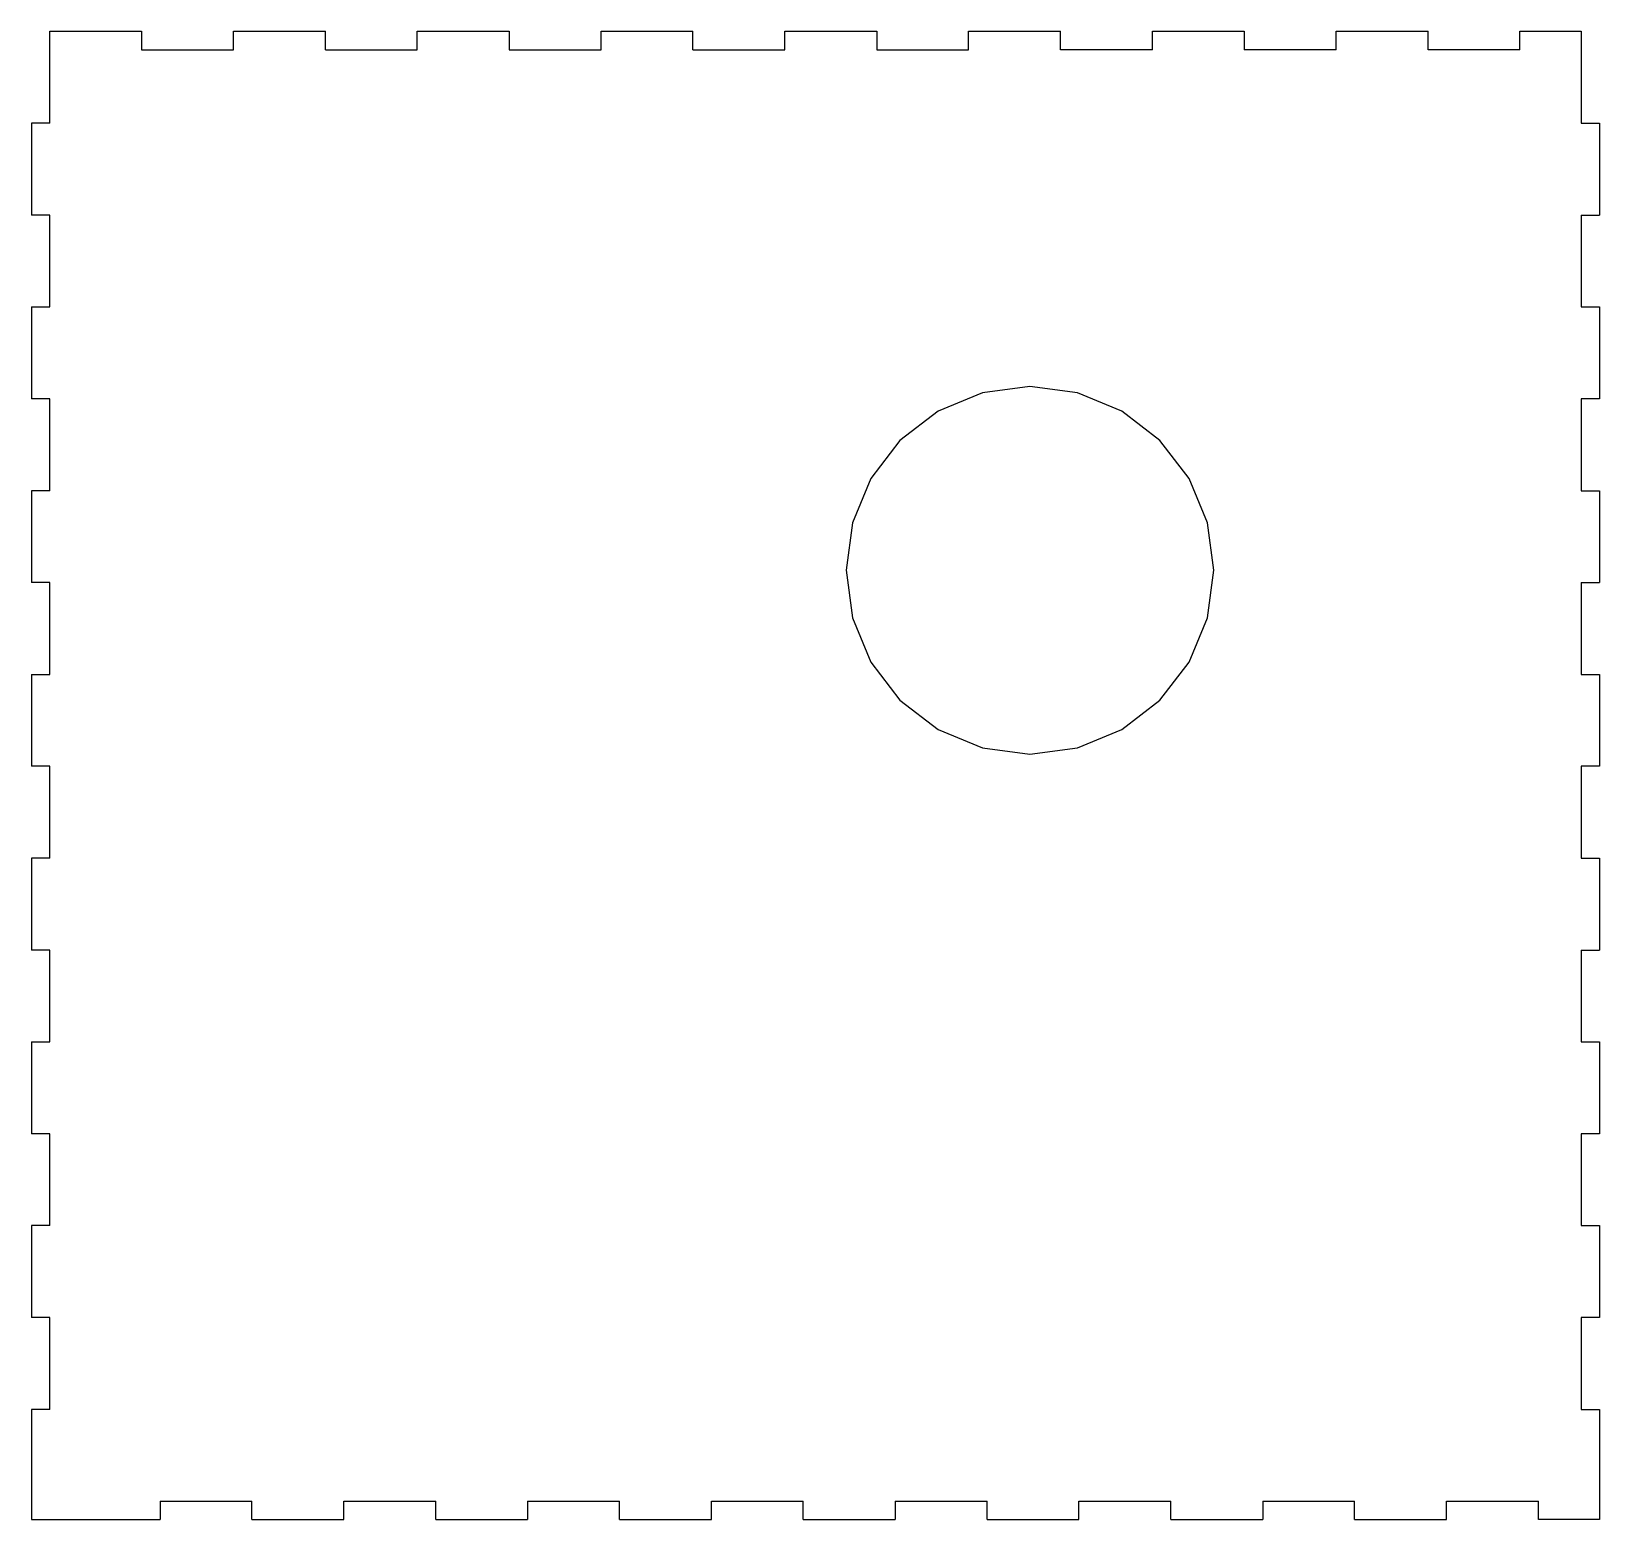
# Model space of a CAD drawing. Header units: metres. Extents: x 7162 to 7418, y -2513 to -2270.
import ezdxf

# ---------------------------------------------------------------- set-up
doc = ezdxf.new("R2010")
doc.units = ezdxf.units.M

msp = doc.modelspace()

# ---------------------------------------------------------------- linework, layer by layer
at = {"layer": 'Layer0'}
for p, q in [((7165.29, -2284.92), (7165.29, -2269.92)), ((7165.29, -2269.92), (7180.29, -2269.92)), ((7180.29, -2269.92), (7180.29, -2272.92)), ((7195.29, -2269.92), (7210.29, -2269.92)), ((7195.29, -2272.92), (7195.29, -2269.92)), ((7210.29, -2272.92), (7210.29, -2269.92)), ((7225.29, -2272.92), (7225.29, -2269.92)), ((7225.29, -2269.92), (7240.29, -2269.92)), ((7240.29, -2269.92), (7240.29, -2272.92)), ((7255.29, -2272.92), (7255.29, -2269.92)), ((7255.29, -2269.92), (7270.29, -2269.92)), ((7270.29, -2272.92), (7270.29, -2269.92)), ((7285.29, -2272.92), (7285.29, -2269.92)), ((7285.29, -2269.92), (7300.29, -2269.92)), ((7300.29, -2269.92), (7300.29, -2272.92)), ((7315.29, -2269.92), (7330.29, -2269.92)), ((7315.29, -2272.92), (7315.29, -2269.92)), ((7330.29, -2272.92), (7330.29, -2269.92)), ((7345.29, -2272.92), (7345.29, -2269.92)), ((7345.29, -2269.92), (7360.29, -2269.92)), ((7360.29, -2269.92), (7360.29, -2272.92)), ((7375.29, -2269.92), (7390.29, -2269.92)), ((7375.29, -2272.92), (7375.29, -2269.92)), ((7390.29, -2272.92), (7390.29, -2269.92)), ((7405.29, -2272.92), (7405.29, -2269.92)), ((7405.29, -2269.92), (7415.29, -2269.92)), ((7415.29, -2269.92), (7415.29, -2284.92)), ((7180.29, -2272.92), (7195.29, -2272.92)), ((7210.29, -2272.92), (7225.29, -2272.92)), ((7240.29, -2272.92), (7255.29, -2272.92)), ((7270.29, -2272.92), (7285.29, -2272.92)), ((7300.29, -2272.92), (7315.29, -2272.92)), ((7345.29, -2272.92), (7330.29, -2272.92)), ((7375.29, -2272.92), (7360.29, -2272.92)), ((7405.29, -2272.92), (7390.29, -2272.92)), ((7165.29, -2284.92), (7162.29, -2284.92)), ((7162.29, -2284.92), (7162.29, -2299.92)), ((7415.29, -2284.92), (7418.29, -2284.92)), ((7418.29, -2284.92), (7418.29, -2299.92)), ((7165.29, -2299.92), (7162.29, -2299.92)), ((7165.29, -2314.92), (7165.29, -2299.92)), ((7415.29, -2299.92), (7418.29, -2299.92)), ((7415.29, -2299.92), (7415.29, -2314.92)), ((7162.29, -2314.92), (7162.29, -2329.92)), ((7162.29, -2314.92), (7165.29, -2314.92)), ((7415.29, -2314.92), (7418.29, -2314.92)), ((7418.29, -2314.92), (7418.29, -2329.92)), ((7317.53, -2328.95), (7310.29, -2331.94)), ((7325.29, -2327.92), (7317.53, -2328.95)), ((7333.06, -2328.95), (7325.29, -2327.92)), ((7340.29, -2331.94), (7333.06, -2328.95)), ((7165.29, -2329.92), (7162.29, -2329.92)), ((7165.29, -2344.92), (7165.29, -2329.92)), ((7310.29, -2331.94), (7304.08, -2336.71)), ((7346.5, -2336.71), (7340.29, -2331.94)), ((7418.29, -2329.92), (7415.29, -2329.92)), ((7415.29, -2329.92), (7415.29, -2344.92)), ((7304.08, -2336.71), (7299.31, -2342.92)), ((7351.27, -2342.92), (7346.5, -2336.71)), ((7162.29, -2344.92), (7162.29, -2359.92)), ((7165.29, -2344.92), (7162.29, -2344.92)), ((7299.31, -2342.92), (7296.31, -2350.16)), ((7354.27, -2350.16), (7351.27, -2342.92)), ((7415.29, -2344.92), (7418.29, -2344.92)), ((7418.29, -2344.92), (7418.29, -2359.92)), ((7296.31, -2350.16), (7295.29, -2357.92)), ((7355.29, -2357.92), (7354.27, -2350.16)), ((7165.29, -2359.92), (7162.29, -2359.92)), ((7165.29, -2374.92), (7165.29, -2359.92)), ((7295.29, -2357.92), (7296.31, -2365.69)), ((7354.27, -2365.69), (7355.29, -2357.92)), ((7415.29, -2359.92), (7415.29, -2374.92)), ((7415.29, -2359.92), (7418.29, -2359.92)), ((7296.31, -2365.69), (7299.31, -2372.92)), ((7351.27, -2372.92), (7354.27, -2365.69)), ((7299.31, -2372.92), (7304.08, -2379.14)), ((7346.5, -2379.14), (7351.27, -2372.92)), ((7162.29, -2374.92), (7162.29, -2389.92)), ((7162.29, -2374.92), (7165.29, -2374.92)), ((7415.29, -2374.92), (7418.29, -2374.92)), ((7418.29, -2374.92), (7418.29, -2389.92)), ((7304.08, -2379.14), (7310.29, -2383.91)), ((7340.29, -2383.91), (7346.5, -2379.14)), ((7310.29, -2383.91), (7317.53, -2386.9)), ((7333.06, -2386.9), (7340.29, -2383.91)), ((7317.53, -2386.9), (7325.29, -2387.92)), ((7325.29, -2387.92), (7333.06, -2386.9)), ((7165.29, -2389.92), (7162.29, -2389.92)), ((7165.29, -2404.92), (7165.29, -2389.92)), ((7418.29, -2389.92), (7415.29, -2389.92)), ((7415.29, -2389.92), (7415.29, -2404.92)), ((7165.29, -2404.92), (7162.29, -2404.92)), ((7162.29, -2404.92), (7162.29, -2419.92)), ((7415.29, -2404.92), (7418.29, -2404.92)), ((7418.29, -2404.92), (7418.29, -2419.92)), ((7165.29, -2419.92), (7162.29, -2419.92)), ((7165.29, -2434.92), (7165.29, -2419.92)), ((7415.29, -2419.92), (7418.29, -2419.92)), ((7415.29, -2419.92), (7415.29, -2434.92)), ((7162.29, -2434.92), (7162.29, -2449.92)), ((7162.29, -2434.92), (7165.29, -2434.92)), ((7415.29, -2434.92), (7418.29, -2434.92)), ((7418.29, -2434.92), (7418.29, -2449.92)), ((7165.29, -2449.92), (7162.29, -2449.92)), ((7165.29, -2464.92), (7165.29, -2449.92)), ((7418.29, -2449.92), (7415.29, -2449.92)), ((7415.29, -2449.92), (7415.29, -2464.92)), ((7162.29, -2464.92), (7162.29, -2479.92)), ((7165.29, -2464.92), (7162.29, -2464.92)), ((7415.29, -2464.92), (7418.29, -2464.92)), ((7418.29, -2464.92), (7418.29, -2479.92)), ((7165.29, -2479.92), (7162.29, -2479.92)), ((7165.29, -2494.92), (7165.29, -2479.92)), ((7418.29, -2479.92), (7415.29, -2479.92)), ((7415.29, -2479.92), (7415.29, -2494.92)), ((7165.29, -2494.92), (7162.29, -2494.92)), ((7162.29, -2494.92), (7162.29, -2512.92)), ((7415.29, -2494.92), (7418.29, -2494.92)), ((7418.29, -2494.92), (7418.29, -2509.92)), ((7183.29, -2509.92), (7183.29, -2512.92)), ((7183.29, -2509.92), (7198.29, -2509.92)), ((7198.29, -2512.92), (7198.29, -2509.92)), ((7213.29, -2512.92), (7213.29, -2509.92)), ((7213.29, -2509.92), (7228.29, -2509.92)), ((7228.29, -2512.92), (7228.29, -2509.92)), ((7243.29, -2509.92), (7243.29, -2512.92)), ((7243.29, -2509.92), (7258.29, -2509.92)), ((7258.29, -2512.92), (7258.29, -2509.92)), ((7273.29, -2509.92), (7288.29, -2509.92)), ((7273.29, -2512.92), (7273.29, -2509.92)), ((7288.29, -2512.92), (7288.29, -2509.92)), ((7303.29, -2509.92), (7303.29, -2512.92)), ((7303.29, -2509.92), (7318.29, -2509.92)), ((7318.29, -2512.92), (7318.29, -2509.92)), ((7333.29, -2512.92), (7333.29, -2509.92)), ((7333.29, -2509.92), (7348.29, -2509.92)), ((7348.29, -2512.92), (7348.29, -2509.92)), ((7363.29, -2509.92), (7363.29, -2512.92)), ((7363.29, -2509.92), (7378.29, -2509.92)), ((7378.29, -2512.92), (7378.29, -2509.92)), ((7393.29, -2512.92), (7393.29, -2509.92)), ((7393.29, -2509.92), (7408.29, -2509.92)), ((7408.29, -2512.92), (7408.29, -2509.92)), ((7418.29, -2509.92), (7418.29, -2512.92)), ((7162.29, -2512.92), (7183.29, -2512.92)), ((7198.29, -2512.92), (7213.29, -2512.92)), ((7228.29, -2512.92), (7243.29, -2512.92)), ((7258.29, -2512.92), (7273.29, -2512.92)), ((7288.29, -2512.92), (7303.29, -2512.92)), ((7318.29, -2512.92), (7333.29, -2512.92)), ((7348.29, -2512.92), (7363.29, -2512.92)), ((7378.29, -2512.92), (7393.29, -2512.92)), ((7418.29, -2512.92), (7408.29, -2512.92))]:
    msp.add_line(p, q, dxfattribs=at)

doc.saveas('drawing.dxf')
